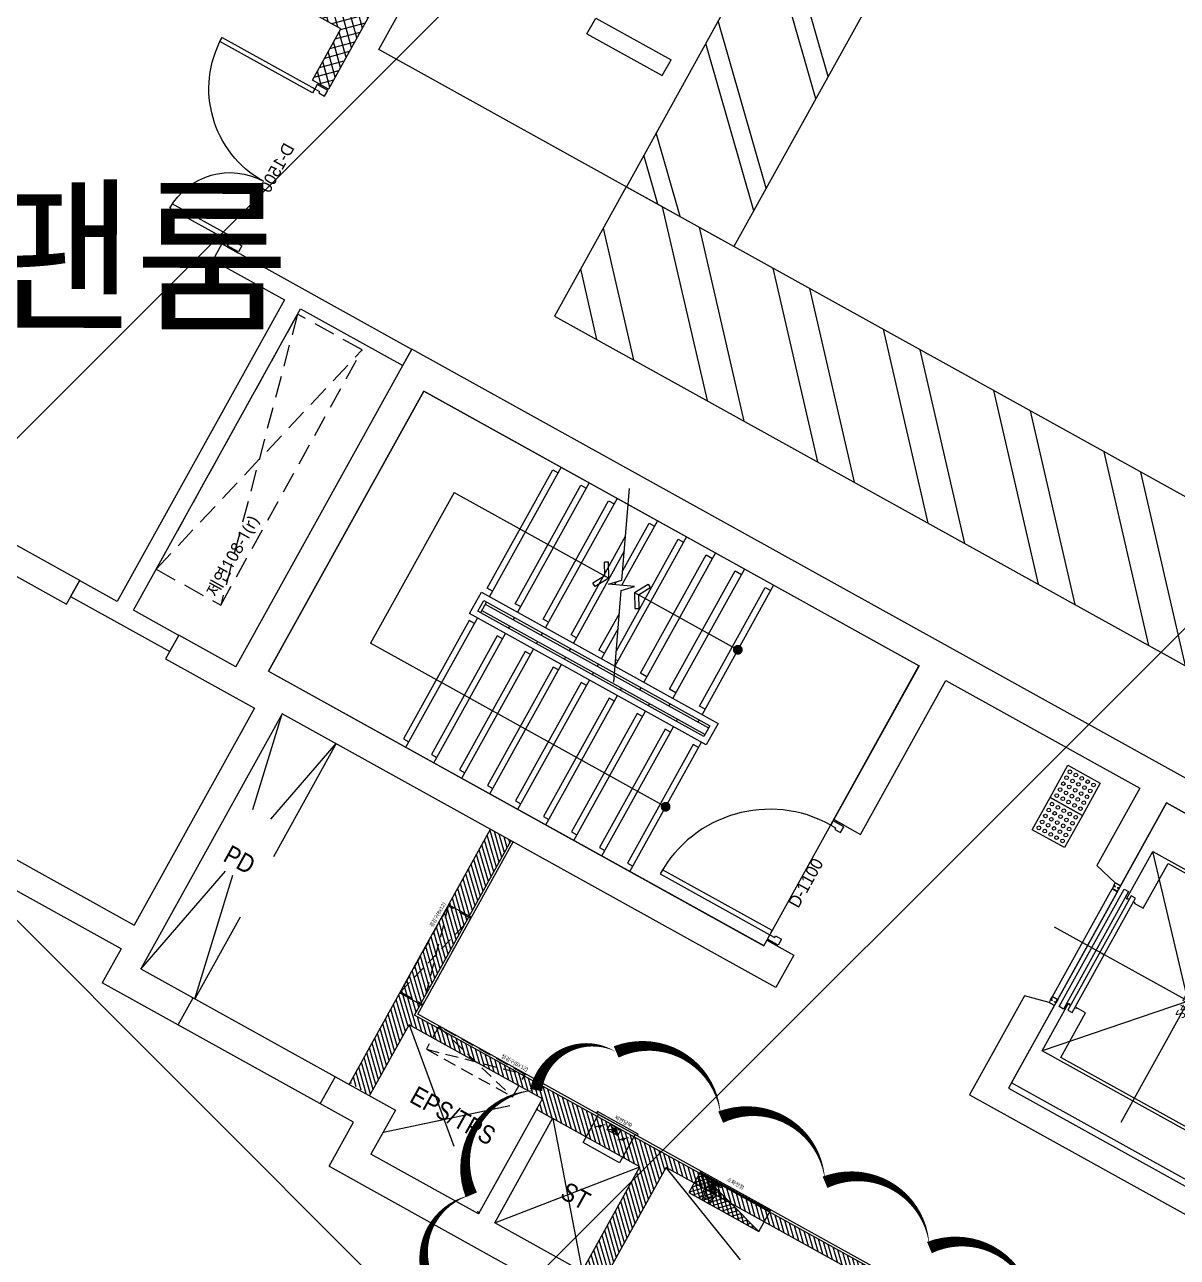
# Model space of a CAD drawing. Header units: millimetres. Extents: x -21000 to 567700, y 435000 to 850800.
# Drawn here: x 271770 to 281135, y 565838 to 575852 of the extents above; entities that cross this region are included whole.
import ezdxf
from ezdxf.enums import TextEntityAlignment as Align
from ezdxf.xclip import XClip

# ---------------------------------------------------------------- set-up
doc = ezdxf.new("R2010")
doc.units = ezdxf.units.MM
doc.header["$LTSCALE"] = 700
doc.header["$XCLIPFRAME"] = 2
for name, pattern in [('AB_Pbase$0$AB_Pbase$0$HID', [2.3, 1.5, -0.8]), ('AB_Pbase$0$CENTER2', [1.125, 0.75, -0.125, 0.125, -0.125]), ('AB_Pbase$0$HID', [2.3, 1.5, -0.8]), ('AB_Pbase$0$HIDDEN1', [0.375, 0.25, -0.125]), ('AB_Pbase$0$주차장기둥$0$CEN', [62, 60, -1, 0, -1])]:
    doc.linetypes.add(name, pattern=pattern)
doc.layers.get('0').update_dxf_attribs({"color": 2})
doc.layers.get('Defpoints').update_dxf_attribs({"color": 171})
for name, color, linetype, plot in [('2001 수정', 151, 'Continuous', False), ('AB_Pbase$0$@지하주차장제외할면적', 210, 'Continuous', False), ('AB_Pbase$0$AB_Pbase_지붕층_구조도void$0$DEF_TEXT', 221, 'Continuous', False), ('AB_Pbase$0$CON-108-B2F$0$DEFPOINT', 247, 'Continuous', False), ('AB_Pbase$0$Defponts', 161, 'Continuous', False)]:
    doc.layers.add(name, color=color, linetype=linetype, plot=plot)
for name, color, linetype in [('AB_Pbase$0$AB_Pbase$0$2.제연덕트..', 15, 'Continuous'), ('AB_Pbase$0$AB_Pbase$0$4.H', 140, 'Continuous'), ('AB_Pbase$0$AB_Pbase$0$WIN1', 1, 'Continuous'), ('AB_Pbase$0$da-open hid', 8, 'AB_Pbase$0$HIDDEN1'), ('AB_Pbase$0$ELE4', 4, 'Continuous'), ('AB_Pbase$0$ELE6', 6, 'Continuous'), ('AB_Pbase$0$ELE8', 8, 'Continuous'), ('AB_Pbase$0$elev', 6, 'Continuous'), ('AB_Pbase$0$HAT-BR', 5, 'Continuous'), ('AB_Pbase$0$LEAD', 7, 'Continuous'), ('AB_Pbase$0$void', 1, 'AB_Pbase$0$HID'), ('AB_Pbase$0$VOID2', 9, 'AB_Pbase$0$CENTER2'), ('AB_Pbase$0$W3', 6, 'Continuous'), ('AB_Pbase$0$WAL', 3, 'Continuous'), ('AB_Pbase$0$WID', 4, 'Continuous'), ('AB_Pbase$0$WIN', 4, 'Continuous'), ('AB_Pbase$0$WIN1', 1, 'Continuous'), ('AB_Pbase$0$점자블럭', 5, 'Continuous'), ('AB_Pbase$0$주차-장애인', 8, 'Continuous'), ('AB_Pbase$0$주차장기둥$0$CEN_P', 244, 'AB_Pbase$0$주차장기둥$0$CEN')]:
    doc.layers.add(name, color=color, linetype=linetype)
doc.styles.add('AB_Pbase$0$AB_Pbase$0$CO_106-1$0$돋움', font='', dxfattribs={"width": 0.9})
doc.styles.add('AB_Pbase$0$AB_Pbase_지붕층_구조도void$0$맑은 고딕', font='malgun.ttf')
doc.styles.add('AB_Pbase$0$돋움', font='')
doc.styles.add('AB_Pbase$0$맑은 고딕', font='')
doc.styles.get('AB_Pbase$0$AB_Pbase$0$CO_106-1$0$돋움').set_extended_font_data('Dotum')
doc.styles.get('AB_Pbase$0$돋움').set_extended_font_data('Dotum')
doc.styles.get('AB_Pbase$0$맑은 고딕').set_extended_font_data('Dotum')

# ---------------------------------------------------------------- blocks, each defined once
blk = doc.blocks.new('AB_Pbase$0$Door_s_1500')
at = {"layer": 'AB_Pbase$0$Defponts'}
for p, q in [((-10, 100), (-10, 0)), ((1510, 100), (1510, 0))]:
    blk.add_line(p, q, dxfattribs=at)
at = {"layer": 'AB_Pbase$0$WIN'}
for points in [[(40, 100), (80, 100), (80, 960), (40, 960)], [(1460, 100), (1420, 100), (1420, 660), (1460, 660)], [(55, 55), (55, 0), (0, 0), (0, 100), (40, 100), (40, 55)], [(1445, 55), (1445, 0), (1500, 0), (1500, 100), (1460, 100), (1460, 55)]]:
    blk.add_lwpolyline(points, close=True, dxfattribs=at)
at = {"layer": 'AB_Pbase$0$WIN1'}
for centre, radius, start, end in [((40, 100), 860, 360, 90), ((1460, 100), 560, 90, 180)]:
    blk.add_arc(centre, radius, start, end, dxfattribs=at)
at = {"layer": 'AB_Pbase$0$Defponts', "style": 'AB_Pbase$0$돋움'}
blk.add_text('D-1500', height=100, rotation=360, dxfattribs=at).set_placement((752, 58), align=Align.MIDDLE)
blk = doc.blocks.new('AB_Pbase$0$CON-108-B2F')
for p, q in [((-5155, 9455), (-5155, 11310)), ((-4935, 11310), (-4935, 9455)), ((-2700, 10280), (-2920, 10280)), ((-2920, 10280), (-2920, 9455)), ((-2700, 9750), (-2700, 10280)), ((-2700, 9750), (250, 9750)), ((250, -250), (250, 9750)), ((-5470, 7120), (-5470, 9455)), ((-5155, 9455), (-5470, 9455)), ((-2920, 9455), (-4935, 9455)), ((-2600, 9500), (0, 9500)), ((-2600, 9500), (-2600, 4900)), ((0, 9500), (0, 4900)), ((-2850, 9235), (-5220, 9235)), ((-5220, 9235), (-5220, 6870)), ((-2850, 4650), (-2850, 9235)), ((-5880, 7120), (-5880, 4380)), ((-5880, 7120), (-5470, 7120)), ((-5630, 5870), (-5630, 6870)), ((-5220, 6870), (-5630, 6870)), ((-4660, 5870), (-5630, 5870)), ((-4660, 5720), (-4660, 5870)), ((-5630, 2340), (-5630, 5720)), ((-5630, 5720), (-4660, 5720)), ((-2550, 4900), (-2600, 4900)), ((-2550, 4900), (-2550, 4650)), ((0, 4900), (-1430, 4900)), ((-1430, 4900), (-1430, 4650)), ((-2550, 4650), (-2850, 4650)), ((-1430, 4650), (0, 4650)), ((0, 4650), (0, 2850)), ((-1930, 2850), (-2850, 2850)), ((-2850, 2850), (-2850, 0)), ((-1880, 2650), (-1930, 2850)), ((-720, 2850), (-770, 2650)), ((0, 2850), (-720, 2850)), ((-1880, 2600), (-1880, 2650)), ((-770, 2650), (-770, 2600)), ((-2600, 0), (-2600, 2600)), ((-2600, 2600), (-1880, 2600)), ((-770, 2600), (0, 2600)), ((0, 2600), (0, 0))]:
    blk.add_line(p, q)
blk.add_lwpolyline([(-2700, 12550), (-2920, 12550), (-2920, 11200), (-2700, 11200)], close=True)
at = {"layer": 'AB_Pbase$0$CON-108-B2F$0$DEFPOINT', "color": 190}
for p, q in [((-5470, 8750), (-5220, 8750)), ((-5220, 7430), (-5470, 7430))]:
    blk.add_line(p, q, dxfattribs=at)
blk = doc.blocks.new('AB_Pbase$0$CON-108-B1F')
at = {"rotation": 359.9999999999997}
blk.add_blockref('AB_Pbase$0$CON-108-B2F', (0, 0), dxfattribs=at)
blk = doc.blocks.new('AB_Pbase$0$지하1층 동골조')
at = {"rotation": 60.99999813639858}
blk.add_blockref('AB_Pbase$0$CON-108-B1F', (136377, -71696), dxfattribs=at)
blk = doc.blocks.new('AB_Pbase$0$주차장기둥$0$cen 2bl 지하')
at = {"layer": 'AB_Pbase$0$주차장기둥$0$CEN_P', "color": 54}
for p, q in [((-87764, 77982), (41391, 40910)), ((-14779, 70199), (-34590, 1179)), ((-7282, 68047), (-27092, -973))]:
    blk.add_line(p, q, dxfattribs=at)
blk = doc.blocks.new('AB_Pbase$0$주차장기둥')
at = {"rotation": 1.99999810188403}
blk.add_blockref('AB_Pbase$0$주차장기둥$0$cen 2bl 지하', (36992, -11667), dxfattribs=at)
blk = doc.blocks.new('AB_Pbase$0$AB_Pbase_지붕층_구조도void')
for p, q in [((224606, -163551), (223982, -165915, 0)), ((223457, -165624, 0), (225131, -163842))]:
    blk.add_line(p, q)
at = {"elevation": 0}
blk.add_lwpolyline([(223982, -165915), (225131, -163842), (224606, -163551), (223457, -165624)], close=True, dxfattribs=at)
at = {"layer": 'AB_Pbase$0$AB_Pbase_지붕층_구조도void$0$DEF_TEXT', "style": 'AB_Pbase$0$AB_Pbase_지붕층_구조도void$0$맑은 고딕'}
blk.add_text('제연108-1(r)', height=100, rotation=61, dxfattribs=at).set_placement((223946, -165858))
blk = doc.blocks.new('AB_Pbase$0$실명')
at = {"layer": 'AB_Pbase$0$Defponts', "style": 'AB_Pbase$0$돋움'}
blk.add_text('제연팬룸', height=1000, rotation=359.9315, dxfattribs=at).set_placement((289912, -257378))
blk = doc.blocks.new('AB_Pbase$0$C2FA95CCC')
at = {"layer": 'AB_Pbase$0$주차-장애인'}
for p, q in [((2592, 5000), (2300, 4708)), ((2800, 5000), (2300, 4500)), ((3300, 4668), (2300, 3668)), ((3300, 4460), (2300, 3460)), ((3300, 3628), (2300, 2628)), ((3300, 3421), (2300, 2421)), ((1347, 2209), (1407, 2898)), ((1272, 2788), (1303, 2785)), ((1303, 2785), (1278, 2500)), ((3300, 2589), (2300, 1589)), ((1278, 2500), (930, 2500)), ((930, 2500), (930, 2407)), ((930, 2407), (1270, 2407)), ((1270, 2407), (1261, 2303)), ((1435, 2381), (1442, 2466)), ((785, 2303), (536, 1815)), ((1261, 2303), (785, 2303)), ((3300, 2381), (2300, 1381)), ((577, 1689), (842, 2209)), ((842, 2209), (1347, 2209)), ((415, 1877), (373, 1793)), ((415, 1877), (536, 1815)), ((679, 1768), (725, 1857)), ((373, 1793), (577, 1689)), ((3300, 1549), (2300, 549)), ((3300, 1341), (2300, 341)), ((3300, 509), (2791, 0)), ((3300, 301), (2999, 0))]:
    blk.add_line(p, q, dxfattribs=at)
at = {"layer": 'AB_Pbase$0$주차-장애인', "color": 6}
for p, q in [((2300, 0), (2300, 5000)), ((918, 4069), (218, 4069)), ((218, 4069), (218, 3922)), ((918, 4069), (918, 3922)), ((1418, 4069), (2118, 4069)), ((1418, 4069), (1418, 3922)), ((2118, 4069), (2118, 3922)), ((918, 3922), (218, 3922)), ((1418, 3922), (2118, 3922))]:
    blk.add_line(p, q, dxfattribs=at)
blk.add_lwpolyline([(3300, 0), (3300, 0), (3300, 5000), (0, 5000), (0, 0), (3300, 0)], dxfattribs=at)
at = {"layer": 'AB_Pbase$0$주차-장애인'}
for centre, radius, start, end in [((1286, 2908), 121, 355, 265), ((1168, 2000), 541, 205.4276, 59.4924), ((1168, 2000), 466, 197.9259, 55)]:
    blk.add_arc(centre, radius, start, end, dxfattribs=at)
blk = doc.blocks.new('AB_Pbase$0$pppaaa_1_1')
at = {"layer": 'AB_Pbase$0$주차-장애인', "ltscale": 600, "xscale": -1, "rotation": 150.9999951356508}
blk.add_blockref('AB_Pbase$0$C2FA95CCC', (277071, 580023), dxfattribs=at)
blk = doc.blocks.new('AB_Pbase$0$장애인주차구획통로_1')
at = {"layer": 'AB_Pbase$0$주차-장애인'}
h = blk.add_hatch(dxfattribs=at)
h.set_pattern_fill('ANSI32', color=256, scale=80, angle=58)
h.set_pattern_definition([(103, (-28406.3, -694336.9), (-742.47, -171.4127), []), (103, (-28216, -694032.3), (-742.47, -171.4127), [])])
h.paths.add_polyline_path([(259078, -127027), (259659, -125977), (257437, -124746), (268913, -104043), (267863, -103461), (256325, -124277), (248252, -119802), (247670, -120852), (256168, -125562), (255235, -127246), (256284, -127827), (257280, -126031)])
at = {"layer": 'AB_Pbase$0$주차-장애인', "color": 6, "elevation": 0}
blk.add_lwpolyline([(259078, -127027), (259659, -125977), (257437, -124746), (268913, -104043), (267863, -103461), (256325, -124277), (248252, -119802), (247670, -120852), (256168, -125562), (255235, -127246), (256284, -127827), (257280, -126031), (259078, -127027)], dxfattribs=at)
blk = doc.blocks.new('AB_Pbase$0$ELEV-24', base_point=(816331, 389936))
at = {"layer": 'AB_Pbase$0$Defponts'}
blk.add_lwpolyline([(817656, 392486), (817656, 389936), (815006, 389936), (815006, 392486)], close=True, dxfattribs=at)
at = {"layer": 'AB_Pbase$0$elev'}
for p, q in [((816331, 391553), (816331, 392794)), ((815801, 392536), (815776, 392536)), ((816831, 392536), (815831, 392536)), ((816861, 392536), (816886, 392536)), ((815801, 392486), (815776, 392486)), ((816831, 392486), (815831, 392486)), ((816331, 392407), (816331, 392447)), ((816861, 392486), (816886, 392486)), ((815406, 390712), (817256, 392394)), ((817256, 390712), (815406, 392394)), ((816331, 392332), (816331, 392372)), ((816331, 391553), (815206, 391553)), ((816331, 391553), (816331, 390312)), ((816331, 391553), (817456, 391553)), ((815846, 390472), (815846, 390622)), ((816816, 390622), (816816, 390472)), ((816881, 390547), (815746, 390547))]:
    blk.add_line(p, q, dxfattribs=at)
for points in [[(815804, 392489), (815828, 392489), (815828, 392533), (815804, 392533), (815804, 392521), (815801, 392521), (815801, 392536), (815831, 392536), (815831, 392486), (815801, 392486), (815801, 392501), (815804, 392501)], [(816858, 392489), (816834, 392489), (816834, 392533), (816858, 392533), (816858, 392521), (816861, 392521), (816861, 392536), (816831, 392536), (816831, 392486), (816861, 392486), (816861, 392501), (816858, 392501)], [(815786, 392407), (816876, 392407), (816876, 392447), (815786, 392447)], [(816866, 392372), (816866, 392332), (815806, 392332), (815806, 392372)], [(815906, 390472), (815906, 390622), (816756, 390622), (816756, 390472)]]:
    blk.add_lwpolyline(points, close=True, dxfattribs=at)
for points in [[(815836, 392382), (815846, 392382), (815846, 392394), (815406, 392394), (815406, 390712), (817256, 390712), (817256, 392394), (816816, 392394), (816816, 392382), (816826, 392382), (816816, 392382)], [(815836, 392322), (815846, 392322), (815846, 392237), (815431, 392237), (815431, 390737), (817231, 390737), (817231, 392237), (816816, 392237), (816816, 392322), (816826, 392322)]]:
    blk.add_lwpolyline(points, dxfattribs=at)
at = {"layer": 'Defpoints'}
for p, q in [((815776, 392536), (815726, 392736)), ((816886, 392536), (816936, 392736)), ((815776, 392486), (815776, 392536)), ((816886, 392536), (816886, 392486))]:
    blk.add_line(p, q, dxfattribs=at)
at = {"layer": 'AB_Pbase$0$Defponts', "style": 'AB_Pbase$0$돋움'}
blk.add_text('24인승', height=75, rotation=180, dxfattribs=at).set_placement((816331, 391553), align=Align.MIDDLE)
blk = doc.blocks.new('AB_Pbase$0$Door_s_1100')
at = {"layer": 'AB_Pbase$0$Defponts'}
for p, q in [((-10, 0), (-10, 100)), ((1110, 0), (1110, 100))]:
    blk.add_line(p, q, dxfattribs=at)
at = {"layer": 'AB_Pbase$0$WIN'}
for points in [[(40, 100), (80, 100), (80, 1120), (40, 1120)], [(55, 55), (55, 0), (0, 0), (0, 100), (40, 100), (40, 55)], [(1045, 55), (1045, 0), (1100, 0), (1100, 100), (1060, 100), (1060, 55)]]:
    blk.add_lwpolyline(points, close=True, dxfattribs=at)
at = {"layer": 'AB_Pbase$0$WIN1'}
blk.add_arc((40, 100), 1020, 0, 90, dxfattribs=at)
at = {"layer": 'AB_Pbase$0$Defponts', "style": 'AB_Pbase$0$돋움'}
blk.add_text('D-1100', height=100, dxfattribs=at).set_placement((550, 50), align=Align.MIDDLE)
blk = doc.blocks.new('AB_Pbase$0$점자블럭')
at = {"layer": 'AB_Pbase$0$점자블럭', "extrusion": (0, 0, -1)}
blk.add_lwpolyline([(0, 0), (300, 0), (300, 300), (0, 300)], close=True, dxfattribs=at)
at = {"layer": 'AB_Pbase$0$점자블럭', "color": 250}
for centre in [(-260, 260), (-260, 205), (-205, 260), (-205, 205), (-150, 260), (-150, 205), (-95, 260), (-95, 205), (-40, 260), (-40, 205), (-260, 150), (-260, 95), (-205, 150), (-205, 95), (-150, 150), (-150, 95), (-95, 150), (-95, 95), (-40, 150), (-40, 95), (-260, 40), (-205, 40), (-150, 40), (-95, 40), (-40, 40)]:
    blk.add_circle(centre, 15, dxfattribs=at)
blk = doc.blocks.new('AB_Pbase$0$co-108-1_b1_B1')
at = {"layer": 'AB_Pbase$0$HAT-BR'}
h = blk.add_hatch(dxfattribs=at)
h.set_pattern_fill('ANSI31', color=256, scale=10, angle=6e-13)
h.paths.add_polyline_path([(0, 4450), (-1000, 4450), (-1000, 4450), (-2355, 4450), (-2370, 4260), (-1710, 4260), (-1710, 3020), (-1810, 3020), (-1810, 2060), (-2780, 2060), (-2780, 1870), (-1710, 1870), (-1710, -765), (-2370, -765), (-2370, -855), (-2070, -855), (-2070, -2850), (-1980, -2850), (-1980, -855), (-1620, -855), (-1620, 4260), (0, 4260)])
at = {"layer": 'AB_Pbase$0$void'}
for p, q in [((-2370, 5885), (0, 6385)), ((-2370, 6385), (0, 5885)), ((0, 5885), (-2370, 5885)), ((-1710, 4260), (-2780, 3020)), ((-2573, 4020), (-1710, 3020)), ((-2686, -510), (-1710, 1870))]:
    blk.add_line(p, q, dxfattribs=at)
at = {"layer": 'AB_Pbase$0$VOID2', "ltscale": 3}
for p, q in [((-1810, 2870), (-2780, 2060)), ((-2780, 2870), (-1810, 2060))]:
    blk.add_line(p, q, dxfattribs=at)
at = {"layer": 'AB_Pbase$0$W3'}
for p, q in [((-1600, -875), (-1600, 4240)), ((-1600, 4240), (0, 4240))]:
    blk.add_line(p, q, dxfattribs=at)
at = {"layer": 'AB_Pbase$0$WAL'}
for p, q in [((-2370, 4450), (-1000, 4450)), ((-1000, 4450), (0, 4450)), ((-1000, 4450), (-1000, 4450)), ((-2370, 4260), (-1710, 4260)), ((-1710, 3020), (-1710, 4260)), ((-1620, -855), (-1620, 4260)), ((-1620, 4260), (0, 4260)), ((-1810, 3020), (-1710, 3020)), ((-1810, 2060), (-1810, 2870)), ((-2780, 2060), (-1810, 2060)), ((-2780, 1870), (-1710, 1870)), ((-1710, -765), (-1710, 1870))]:
    blk.add_line(p, q, dxfattribs=at)
at = {"rotation": 1.8521708447e-06}
for p in [(2430, 300), (2730, 300)]:
    blk.add_blockref('AB_Pbase$0$점자블럭', p, dxfattribs=at)
at = {"xscale": -1, "rotation": 359.9999999999986}
blk.add_blockref('AB_Pbase$0$ELEV-24', (1525, -2800), dxfattribs=at)
at = {"layer": 'AB_Pbase$0$WID', "extrusion": (0, 0, -1), "xscale": -1.000000000000001, "zscale": -1.000000000000001, "rotation": 359.9999999999686}
blk.add_blockref('AB_Pbase$0$Door_s_1100', (-310, 1950), dxfattribs=at)
at = {"layer": 'AB_Pbase$0$Defponts', "style": 'AB_Pbase$0$돋움', "width": 0.9}
for s, p in [('PD', (-1204, 6114)), ('EPS/TPS', (-2179, 3590)), ('ST', (-2270, 2402))]:
    blk.add_text(s, height=150, rotation=270, dxfattribs=at).set_placement(p, align=Align.MIDDLE)
blk = doc.blocks.new('AB_Pbase$0$arrow1')
for p, q in [((0, 0), (0.286, 0.501)), ((0.286, 0.501), (0.41, 0.43)), ((0, 0), (0.286, -0.501)), ((0.165, 0), (0.41, 0.429)), ((0.165, 0), (0.41, -0.429)), ((0.286, -0.501), (0.41, -0.43))]:
    blk.add_line(p, q)
blk = doc.blocks.new('AB_Pbase$0$stair-지하1층_(참없음)')
at = {"layer": 'AB_Pbase$0$ELE4'}
for p, q in [((-3355, 2600), (-3355, 1400)), ((-3095, 2600), (-3095, 1400)), ((-2835, 2600), (-2835, 1400)), ((-2575, 2600), (-2575, 1400)), ((-2315, 2600), (-2315, 1400)), ((-2055, 2600), (-2055, 1400)), ((-1795, 2600), (-1795, 1400)), ((-1535, 2600), (-1535, 1400)), ((-1275, 2600), (-1275, 1400)), ((-1275, 1330), (-3350, 1330)), ((-3095, 1350), (-3095, 1330)), ((-2835, 1350), (-2835, 1330)), ((-2575, 1350), (-2575, 1330)), ((-2315, 1350), (-2315, 1330)), ((-2055, 1350), (-2055, 1330)), ((-1795, 1350), (-1795, 1330)), ((-1535, 1350), (-1535, 1330)), ((-1275, 1250), (-1275, 1350)), ((-1275, 1270), (-3350, 1270)), ((-3250, 1250), (-3250, 1270)), ((-2980, 1250), (-2980, 1270)), ((-2710, 1250), (-2710, 1270)), ((-2315, 1250), (-2315, 1270)), ((-2055, 1250), (-2055, 1270)), ((-1795, 1250), (-1795, 1270)), ((-1535, 1250), (-1535, 1270)), ((-3250, 0), (-3250, 1200)), ((-2980, 0), (-2980, 1200)), ((-2710, 0), (-2710, 1200)), ((-2440, 0), (-2440, 1200)), ((-2315, 920), (-2315, 1200)), ((-2055, 347), (-2055, 1200)), ((-1795, 0), (-1795, 1200)), ((-1535, 0), (-1535, 1200)), ((-1275, 0), (-1275, 1200)), ((-2170, 0), (-2170, 600))]:
    blk.add_line(p, q, dxfattribs=at)
at = {"layer": 'AB_Pbase$0$ELE6'}
for points in [[(-3355, 1450), (-3305, 1450), (-3305, 2550), (-3355, 2550)], [(-3095, 1450), (-3045, 1450), (-3045, 2550), (-3095, 2550)], [(-2835, 1450), (-2785, 1450), (-2785, 2550), (-2835, 2550)], [(-2575, 1450), (-2525, 1450), (-2525, 2550), (-2575, 2550)], [(-2315, 1450), (-2265, 1450), (-2265, 2550), (-2315, 2550)], [(-2055, 1450), (-2005, 1450), (-2005, 2550), (-2055, 2550)], [(-1795, 1450), (-1745, 1450), (-1745, 2550), (-1795, 2550)], [(-1535, 1450), (-1485, 1450), (-1485, 2550), (-1535, 2550)], [(-1275, 1450), (-1225, 1450), (-1225, 2550), (-1275, 2550)], [(-3250, 1150), (-3200, 1150), (-3200, 50), (-3250, 50)], [(-2980, 1150), (-2920, 1150), (-2920, 50), (-2980, 50)], [(-2710, 1150), (-2650, 1150), (-2650, 50), (-2710, 50)], [(-2440, 1150), (-2419, 1150)], [(-2315, 1150), (-2265, 1150), (-2265, 809)], [(-2055, 1150), (-2005, 1150), (-2005, 236)], [(-1795, 1150), (-1745, 1150), (-1745, 50), (-1795, 50)], [(-1535, 1150), (-1485, 1150), (-1485, 50), (-1535, 50)], [(-1275, 1150), (-1225, 1150), (-1225, 50), (-1275, 50)], [(-2390, 1085), (-2390, 50), (-2440, 50)], [(-2120, 621), (-2120, 594)], [(-2120, 491), (-2120, 50), (-2170, 50)]]:
    blk.add_lwpolyline(points, dxfattribs=at)
for points in [[(-1200, 1200), (-3400, 1200), (-3400, 1400), (-1200, 1400)], [(-1250, 1250), (-3350, 1250), (-3350, 1350), (-1250, 1350)]]:
    blk.add_lwpolyline(points, close=True, dxfattribs=at)
at = {"layer": 'AB_Pbase$0$LEAD'}
for p, q in [((-3355, 2000), (-615, 2000)), ((-615, 600), (-615, 2000)), ((-2290, 600), (-3250, 600)), ((-615, 600), (-2050, 600))]:
    blk.add_line(p, q, dxfattribs=at)
at = {"layer": 'AB_Pbase$0$LEAD', "const_width": 39.5}
for points in [[(-3355, 1980, -1), (-3355, 2020, -1)], [(-3250, 580, -1), (-3250, 620, -1)]]:
    blk.add_lwpolyline(points, format="xyb", close=True, dxfattribs=at)
at = {"layer": 'AB_Pbase$0$LEAD'}
blk.add_lwpolyline([(-2496, 1320), (-2188, 638), (-2268, 558), (-2072, 642), (-2152, 562), (-1844, -120)], dxfattribs=at)
at = {"layer": 'Defpoints'}
blk.add_lwpolyline([(-4600, 2600), (-4600, 0), (0, 0), (0, 2600)], close=True, dxfattribs=at)
at = {"layer": 'AB_Pbase$0$LEAD', "xscale": 225, "yscale": 225, "zscale": 225, "rotation": 180.0000000066403}
blk.add_blockref('AB_Pbase$0$arrow1', (-2290, 600), dxfattribs=at)
at = {"layer": 'AB_Pbase$0$LEAD', "extrusion": (0, 0, -1), "xscale": 225, "yscale": 225, "zscale": -225, "rotation": 179.9999999933595}
blk.add_blockref('AB_Pbase$0$arrow1', (2050, 600), dxfattribs=at)
blk = doc.blocks.new('AB_Pbase$0$A$C70305FF0')
at = {"layer": 'AB_Pbase$0$WIN1', "color": 1, "linetype": 'AB_Pbase$0$HID', "ltscale": 0.1}
for p, q in [((181, 615), (79, 431)), ((880, 227), (181, 615)), ((181, 615), (778, 44)), ((79, 431), (778, 44)), ((880, 227), (79, 431)), ((778, 44), (880, 227))]:
    blk.add_line(p, q, dxfattribs=at)
at = {"layer": 'Defpoints'}
for p, q in [((172, 620), (70, 436)), ((889, 222), (787, 39))]:
    blk.add_line(p, q, dxfattribs=at)
at = {"layer": 'Defpoints', "style": 'AB_Pbase$0$맑은 고딕', "oblique": 0, "width": 0.9}
blk.add_text('점검구(8x12)', height=30, rotation=331, dxfattribs=at).set_placement((809, 313), align=Align.MIDDLE_CENTER)
blk = doc.blocks.new('AB_Pbase$0$AB_Pbase$0$AN65P')
for p, q in [((-72, 43), (-72, -43)), ((-72, 28), (-45, 28)), ((-67, 48), (-50, 48)), ((-45, 43), (-45, -43)), ((45, 39), (45, -39)), ((45, 39), (50, 39)), ((50, 39), (50, -39)), ((51, 39), (51, -39)), ((54, 39), (54, -39)), ((54, 39), (57, 25)), ((57, 25), (57, -25)), ((57, 25), (63, 25)), ((63, 25), (63, -25)), ((69, 22), (69, -22)), ((69, 13), (79, 13)), ((71, 23), (78, 23)), ((79, 22), (79, -22)), ((79, 10), (85, 10)), ((85, 16), (85, -16)), ((85, 16), (90, 16)), ((90, 60), (99, 60)), ((90, 60), (90, -60)), ((100, 41), (100, -41)), ((100, 12), (106, 12)), ((100, 7), (107, 7)), ((106, 12), (106, -12)), ((107, 7), (107, -7)), ((-72, -28), (-45, -28)), ((-67, -48), (-50, -48)), ((45, -39), (50, -39)), ((54, -39), (57, -25)), ((57, -25), (63, -25)), ((69, -13), (79, -13)), ((71, -23), (78, -23)), ((79, -10), (85, -10)), ((85, -16), (90, -16)), ((90, -60), (99, -60)), ((100, -7), (107, -7)), ((100, -12), (106, -12))]:
    blk.add_line(p, q)
for radius in [34, 31.8]:
    blk.add_circle((0, 0), radius)
for centre, radius, start, end in [((-67, 43), 5, 90, 180), ((-50, 43), 5, 0, 90), ((-40, 40), 4.76, 192.3416, 301.4352), ((0, 0), 52.3, 43.6221, 136.3779), ((40, 40), 4.76, 238.5648, 347.6584), ((51, 39), 0.5, 180, 0), ((53, 39), 1.5, 0, 180), ((69, 28), 8.45, 219.9317, 266.7438), ((71, 22), 1.5, 90, 180), ((78, 22), 1.5, 0, 90), ((90, 50), 13.4, 318.1086, 47.7898), ((-67, -43), 5, 180, 270), ((-50, -43), 5, 270, 0), ((-40, -40), 4.76, 58.5648, 167.6584), ((0, 0), 52.3, 223.6221, 316.3779), ((40, -40), 4.76, 12.3416, 121.4352), ((51, -39), 0.5, 0, 180), ((53, -39), 1.5, 180, 0), ((69, -28), 8.45, 93.2562, 140.0683), ((71, -22), 1.5, 180, 270), ((78, -22), 1.5, 270, 0), ((90, -50), 13.4, 312.2102, 41.8914)]:
    blk.add_arc(centre, radius, start, end)
blk = doc.blocks.new('AB_Pbase')
at = {"layer": 'AB_Pbase$0$AB_Pbase$0$4.H'}
h = blk.add_hatch(dxfattribs=at)
h.set_pattern_fill('ANSI37', color=256, scale=10, angle=151)
h.set_pattern_definition([(196, (-550279.754, 1096807.887), (8.751486, -30.5200589), []), (286, (-550279.754, 1096807.887), (30.5200589, 8.751486), [])])
h.paths.add_polyline_path([(277167, 566364), (277735, 566049), (277259, 566530)])
at = {"layer": 'AB_Pbase$0$ELE8'}
h = blk.add_hatch(dxfattribs=at)
h.set_pattern_fill('NET', color=256, scale=20, angle=15.182184)
h.paths.add_polyline_path([(273084, 576687), (271540, 577543), (269068, 573083), (269199, 573010), (271598, 577339), (273011, 576556)])
h.paths.add_polyline_path([(271036, 571992), (269969, 572583), (269897, 572452), (270964, 571860)])
h.paths.add_polyline_path([(267534, 573933), (268338, 573487), (268265, 573356), (267461, 573802)])
h.paths.add_polyline_path([(265762, 574915), (265690, 574784), (266667, 574242), (266740, 574373)])
h.paths.add_polyline_path([(282834, 606035), (283184, 605841), (283169, 605815), (283344, 605718), (283359, 605744), (283971, 605405), (286696, 610320), (286565, 610393), (286254, 609833), (283268, 611489), (283195, 611357), (286182, 609702), (283913, 605609), (280799, 607334), (280726, 607203), (282834, 606035)])
h.paths.add_polyline_path([(284863, 564099), (284936, 564230), (285618, 563852), (285546, 563720)])
h.paths.add_polyline_path([(288106, 564565), (288237, 564492), (288615, 565174), (288484, 565247)])
h.paths.add_polyline_path([(287615, 563328), (287688, 563459), (288860, 562810), (288787, 562678)])
h.paths.add_polyline_path([(290056, 561895), (289925, 561967), (289110, 560498), (289242, 560425)])
h.paths.add_polyline_path([(281688, 603760), (279493, 604977), (279631, 605227), (279762, 605154), (279696, 605036), (281761, 603892), (281688, 603760)])
h.paths.add_polyline_path([(282125, 603518), (286586, 601046), (286658, 601177), (282198, 603649), (282125, 603518)])
h.paths.add_polyline_path([(287198, 600706), (287271, 600837), (288119, 600367), (274239, 575327), (274108, 575400), (274340, 575819), (273623, 576217), (273696, 576348), (274413, 575950), (287915, 600309), (287198, 600706)])
at = {"layer": 'AB_Pbase$0$HAT-BR'}
h = blk.add_hatch(dxfattribs=at)
h.set_pattern_fill('ANSI31', color=256, scale=20, angle=145)
h.paths.add_polyline_path([(235929, 604528), (236064, 604662), (238153, 602572), (240064, 606018), (240230, 605926), (238281, 602410), (237010, 601140), (237827, 600323), (237693, 600189), (236742, 601140), (238029, 602427)])
h.paths.add_polyline_path([(238633, 599517), (232550, 593438), (232684, 593303), (238767, 599383)])
h.paths.add_polyline_path([(239573, 598576), (244422, 593724), (238340, 587645), (238205, 587779), (244154, 593724), (239439, 598442)])
h.paths.add_polyline_path([(253366, 576147), (254891, 574621), (254757, 574487), (253232, 576012)], flags=17)
h.paths.add_polyline_path([(246954, 581883), (245526, 580455), (245391, 580590), (246820, 582018)])
h.paths.add_polyline_path([(247174, 582371), (252408, 587602), (252542, 587468), (247308, 582237)])
h.paths.add_polyline_path([(260580, 582121), (261142, 583135), (260976, 583227), (260414, 582213)], flags=17)
h.paths.add_polyline_path([(263887, 576046), (264234, 575698), (264194, 575658), (265114, 575148), (265207, 575315)])
edge = h.paths.add_edge_path()
edge.add_line((263639, 581843), (261304, 583137))
edge.add_line((261304, 583137), (261396, 583303))
edge.add_line((261396, 583303), (265931, 580790))
edge.add_line((265931, 580790), (269809, 587787))
edge.add_line((269809, 587787), (269975, 587694))
edge.add_line((269975, 587694), (266097, 580697))
edge.add_line((266097, 580697), (266534, 580455))
edge.add_line((266534, 580455), (266442, 580289))
edge.add_line((266442, 580289), (263805, 581751))
edge.add_line((263639, 581843), (262485, 579761))
edge.add_line((263805, 581751), (261405, 577422))
edge.add_line((262393, 579595), (259935, 580957))
edge.add_line((262485, 579761), (259861, 581216))
edge.add_line((262393, 579595), (261239, 577514))
edge.add_line((259861, 581216), (259168, 579965))
edge.add_line((259334, 579873), (259168, 579965))
edge.add_line((259935, 580957), (259334, 579873))
edge.add_line((261239, 577514), (258615, 578968))
edge.add_line((258615, 578968), (258523, 578802))
edge.add_line((258523, 578802), (263739, 575911))
edge.add_line((263739, 575911), (263879, 576050))
edge.add_line((263879, 576050), (261405, 577422))
edge = h.paths.add_edge_path()
edge.add_line((273762, 610263), (273412, 610457))
edge.add_line((273412, 610457), (273281, 610221))
edge.add_line((273281, 610221), (271838, 611021))
edge.add_line((271838, 611021), (270580, 608752))
edge.add_line((270580, 608752), (267899, 610237))
edge.add_line((267899, 610237), (268345, 611042))
edge.add_line((268345, 611042), (267908, 611285))
edge.add_line((267908, 611285), (267462, 610480))
edge.add_line((267462, 610480), (264676, 612024))
edge.add_line((264676, 612024), (266867, 615977))
edge.add_line((266867, 615977), (266701, 616069))
edge.add_line((266701, 616069), (265295, 613533))
edge.add_line((265295, 613533), (264945, 613727))
edge.add_line((264945, 613727), (264853, 613561))
edge.add_line((264853, 613561), (265203, 613367))
edge.add_line((265203, 613367), (264418, 611950))
edge.add_line((264418, 611950), (276230, 605403))
edge.add_line((276230, 605403), (278089, 608757))
edge.add_line((278089, 608757), (278565, 608493))
edge.add_line((278565, 608493), (278798, 608912))
edge.add_line((278798, 608912), (278719, 608956))
edge.add_line((278719, 608956), (278579, 608702))
edge.add_line((278579, 608702), (278093, 608971))
edge.add_line((278093, 608971), (278826, 610292))
edge.add_line((278826, 610292), (278747, 610336))
edge.add_line((278747, 610336), (278092, 609155))
edge.add_line((278092, 609155), (277414, 609531))
edge.add_line((277414, 609531), (277371, 609452))
edge.add_line((277371, 609452), (278049, 609076))
edge.add_line((278049, 609076), (276155, 605661))
edge.add_line((276155, 605661), (275027, 606286))
edge.add_line((275027, 606286), (275473, 607091))
edge.add_line((275473, 607091), (275395, 607135))
edge.add_line((275395, 607135), (274949, 606330))
edge.add_line((274949, 606330), (274669, 606485))
edge.add_line((274669, 606485), (275115, 607290))
edge.add_line((275115, 607290), (275036, 607333))
edge.add_line((275036, 607333), (274590, 606529))
edge.add_line((274590, 606529), (270746, 608659))
edge.add_line((270746, 608659), (271912, 610763))
edge.add_line((271912, 610763), (273539, 609861))
edge.add_line((273539, 609861), (273767, 610272))
h.paths.add_polyline_path([(249824, 630124), (248215, 631016), (248122, 630850), (249732, 629958)])
h.paths.add_polyline_path([(264449, 621463), (264707, 621320), (264799, 621486), (263959, 621951), (263867, 621785), (264282, 621555), (263272, 619731), (263438, 619639)])
h.paths.add_polyline_path([(269500, 619034), (268660, 619500), (268568, 619334), (269049, 619067), (267973, 617125), (268139, 617033), (269215, 618975), (269408, 618868)])
h.paths.add_polyline_path([(278951, 618872), (277573, 619636), (275440, 615787), (272265, 617547), (272173, 617381), (274500, 616091), (273528, 614338), (273694, 614246), (274666, 615999), (276004, 615258), (276166, 615551), (275677, 615822), (277647, 619377), (278859, 618706)])
h.paths.add_polyline_path([(271684, 616498), (271517, 616590), (270492, 614740), (270658, 614648)])
h.paths.add_polyline_path([(266121, 619581), (265096, 617731), (264929, 617823), (265955, 619673)])
h.paths.add_polyline_path([(264405, 617125), (264497, 617291), (264296, 617403), (264204, 617236)])
edge = h.paths.add_edge_path()
edge.add_line((261140, 623342), (261232, 623509))
edge.add_line((261232, 623509), (257484, 625586))
edge.add_line((257484, 625586), (257392, 625420))
edge.add_line((257392, 625420), (258757, 624664))
edge.add_line((258757, 624664), (257031, 621550))
edge.add_line((257031, 621550), (255666, 622306))
edge.add_line((255666, 622306), (255623, 622227))
edge.add_line((255623, 622227), (256987, 621471))
edge.add_line((256987, 621471), (256735, 621016))
edge.add_line((256735, 621016), (256814, 620973))
edge.add_line((256814, 620973), (258835, 624620))
edge.add_line((258835, 624620), (261140, 623342))
h.paths.add_polyline_path([(252295, 623557), (252252, 623479), (252800, 623174), (252844, 623253)], flags=17)
h.paths.add_polyline_path([(278024, 614023), (278742, 615318), (277799, 613617), (277877, 613573), (278120, 614010), (279335, 613337), (279379, 613415), (278163, 614089), (278820, 615274), (278742, 615318)])
h.paths.add_polyline_path([(277000, 611990), (277048, 611963), (276927, 611745), (276800, 611815), (277163, 612471), (277242, 612427)], flags=17)
h.paths.add_polyline_path([(275349, 612653), (275456, 612846), (275766, 612674), (275660, 612481)], flags=17)
h.paths.add_polyline_path([(274915, 612860), (274749, 612952), (274507, 612515), (274673, 612423)], flags=17)
h.paths.add_polyline_path([(279025, 610868), (280144, 612888), (280223, 612845), (279103, 610824)])
h.paths.add_polyline_path([(279602, 610548), (280722, 612568), (280800, 612525), (279681, 610504)])
edge = h.paths.add_edge_path()
edge.add_line((268116, 579441), (268711, 579111))
edge.add_line((268711, 579111), (268677, 579050))
edge.add_line((268677, 579050), (271436, 577521))
edge.add_line((271436, 577521), (271470, 577582))
edge.add_line((271470, 577582), (271528, 577687))
edge.add_line((271528, 577687), (268174, 579546))
edge.add_line((268174, 579546), (268116, 579441))
h.paths.add_polyline_path([(252546, 576288), (251117, 574860), (254616, 571360), (257807, 577118), (257641, 577210), (255737, 573775), (255683, 573829), (255548, 573695), (255641, 573602), (254521, 571582), (251315, 574790), (252680, 576154)])
h.paths.add_polyline_path([(254749, 622095), (254458, 621570), (254624, 621478), (254915, 622002)], flags=17)
h.paths.add_polyline_path([(260390, 620339), (260224, 620432), (261378, 622513), (261544, 622421)])
h.paths.add_polyline_path([(246694, 601788), (244263, 603136), (244355, 603302), (246786, 601955)])
h.paths.add_polyline_path([(264514, 616682), (263362, 614604), (263948, 614280), (263856, 614113), (262501, 614865), (262593, 615031), (263196, 614697), (264348, 616774)])
h.paths.add_polyline_path([(251506, 616203), (251414, 616037), (267384, 607184), (267476, 607350)])
h.paths.add_polyline_path([(271058, 605148), (274189, 603412), (272429, 600238), (270190, 601479), (270098, 601312), (274624, 598804), (274716, 598970), (272595, 600145), (274355, 603320), (277464, 601597), (270405, 588862), (265871, 591376), (265778, 591210), (270480, 588604), (277723, 601671), (271150, 605314)])
h.paths.add_polyline_path([(255482, 630441), (255390, 630274), (255792, 630051), (254296, 627353), (254375, 627310), (255871, 630008), (258726, 628425), (257231, 625727), (257397, 625635), (258985, 628499)])
h.paths.add_polyline_path([(252755, 624572), (253715, 626304), (253793, 626260), (252833, 624528)])
h.paths.add_polyline_path([(271454, 617734), (271546, 617900), (271144, 618123), (271052, 617957)])
h.paths.add_polyline_path([(274130, 612598), (274173, 612677), (272975, 613341), (272679, 612807), (272845, 612715), (273098, 613170)], flags=17)
h.paths.add_polyline_path([(261119, 615848), (261285, 615756), (262691, 618292), (262525, 618384)])
h.paths.add_polyline_path([(261303, 615746), (261211, 615580), (261504, 615418), (261596, 615584)], flags=17)
h.paths.add_polyline_path([(260780, 615236), (260946, 615144), (260408, 614173), (247560, 621295), (247428, 621367), (245111, 622652), (245203, 622818), (246042, 622353), (246488, 623158), (246655, 623065), (246209, 622261), (248063, 621233), (249401, 623647), (248953, 623895), (248996, 623974), (249984, 623426), (249941, 623348), (249479, 623603), (248141, 621189), (250017, 620149), (251360, 622571), (250949, 622799), (250988, 622870), (251939, 622343), (251896, 622264), (251434, 622520), (250096, 620106), (252812, 618600), (253258, 619405), (253337, 619361), (252891, 618557), (253258, 618353), (254160, 619980), (253792, 620184), (253676, 619974), (253597, 620017), (253905, 620573), (254071, 620481), (253972, 620301), (254628, 619938), (254536, 619772), (254238, 619936), (253337, 618310), (254614, 617602), (255607, 619395), (255774, 619303), (254780, 617510), (260334, 614431)])
h.paths.add_polyline_path([(251257, 624727), (251091, 624819), (250888, 624452), (248071, 626013), (247979, 625847), (247979, 625847), (246828, 623770), (246994, 623678), (248145, 625755), (251552, 623867), (251644, 624033), (251054, 624360)])
h.paths.add_polyline_path([(239279, 608614), (239445, 608522), (239503, 608627), (240058, 608319), (240151, 608486), (239595, 608793), (239937, 609410), (239417, 609698), (239373, 609620), (239727, 609423)], flags=17)
h.paths.add_polyline_path([(249096, 617322), (249188, 617488), (246328, 619073), (246197, 619146), (244728, 619960), (244635, 619794)])
h.paths.add_polyline_path([(244912, 609774), (245004, 609940), (238523, 613532), (235245, 607619), (234042, 606416), (235435, 605023), (235569, 605157), (234240, 606487), (235318, 607564), (236122, 609015), (238707, 607582), (238270, 606795), (238992, 606395), (239084, 606561), (238529, 606869), (239047, 607805), (238881, 607897), (238799, 607749), (238357, 607993), (239087, 609310), (239008, 609353), (238278, 608037), (236214, 609181), (238510, 613322), (242796, 610947), (241038, 607776), (241204, 607684), (242962, 610855)])
h.paths.add_polyline_path([(254771, 631458), (254937, 631366), (255146, 631742), (254980, 631834)])
h.paths.add_polyline_path([(254540, 630648), (254373, 630741), (254143, 630325), (253548, 630655), (253505, 630576), (254099, 630246), (253043, 628340), (251766, 629048), (252822, 630954), (252849, 630940), (252892, 631018), (252787, 631077), (251687, 629091), (250436, 629784), (250344, 629618), (251595, 628925), (250494, 626940), (250599, 626881), (250643, 626960), (250617, 626975), (251673, 628881), (252950, 628174), (251894, 626267), (251299, 626597), (251255, 626518), (251850, 626188), (251489, 625537), (251655, 625444)])
at = {"layer": 'AB_Pbase$0$AB_Pbase$0$2.제연덕트..', "color": 2}
for p, q in [((276486, 566915, 0), (276401, 566895, 0)), ((276676, 566810, 0), (276590, 566790, 0))]:
    blk.add_line(p, q, dxfattribs=at)
at = {"layer": 'AB_Pbase$0$AB_Pbase$0$2.제연덕트..', "color": 9}
for p, q in [((276613, 566871, 0), (276501, 566876, 0)), ((276589, 566827, 0), (276526, 566919, 0))]:
    blk.add_line(p, q, dxfattribs=at)
at = {"layer": 'AB_Pbase$0$AB_Pbase$0$2.제연덕트..', "color": 2}
blk.add_lwpolyline([(276307, 566772), (276433, 566999), (276730, 566835), (276604, 566607)], close=True, dxfattribs=at)
at = {"layer": 'AB_Pbase$0$AB_Pbase$0$2.제연덕트..', "color": 9}
for points in [[(276755, 566838), (276423, 567022), (276415, 567009), (276748, 566825)], [(276613, 566871), (276526, 566919), (276501, 566876), (276589, 566827)]]:
    blk.add_lwpolyline(points, close=True, dxfattribs=at)
at = {"layer": 'AB_Pbase$0$AB_Pbase$0$2.제연덕트..', "color": 51, "const_width": 20.2}
blk.add_lwpolyline([(276566, 566868, 1), (276548, 566878, 1)], format="xyb", close=True, dxfattribs=at)
at = {"layer": 'AB_Pbase$0$AB_Pbase$0$2.제연덕트..', "color": 2}
for centre in [(276442, 566903, 0), (276632, 566798, 0)]:
    blk.add_circle(centre, 10, dxfattribs=at)
at = {"layer": 'AB_Pbase$0$AB_Pbase$0$4.H'}
blk.add_line((277388, 566458), (277393, 566467), dxfattribs=at)
blk.add_lwpolyline([(277735, 566049), (277832, 566224), (277264, 566539), (277167, 566364), (277735, 566049), (277259, 566530), (277827, 566215)], dxfattribs=at)
at = {"layer": 'AB_Pbase$0$AB_Pbase$0$WIN1', "color": 1, "linetype": 'AB_Pbase$0$AB_Pbase$0$HID', "ltscale": 0.1}
for points in [[(275136, 567713), (275034, 567529), (275734, 567141), (275836, 567325), (275136, 567713), (275734, 567141)], [(275034, 567529), (275836, 567325)]]:
    blk.add_lwpolyline(points, dxfattribs=at)
at = {"layer": 'AB_Pbase$0$WAL'}
blk.add_lwpolyline([(287198, 600706), (287271, 600837), (288119, 600367), (274239, 575327), (274108, 575400), (274340, 575819), (273623, 576217), (273696, 576348), (274413, 575950), (287915, 600309), (287198, 600706)], close=True, dxfattribs=at)
blk.add_lwpolyline([(274843, 573083), (274916, 573214), (273371, 574070), (273298, 573939), (273881, 573616), (272523, 571167), (272217, 571337), (272144, 571206), (272949, 570760), (273022, 570891), (272654, 571095), (274012, 573544), (274843, 573083)], dxfattribs=at)
for name, p, rotation in [('AB_Pbase$0$주차장기둥', (231893, 539971), 329.0000000345588), ('AB_Pbase$0$지하1층 동골조', (146945, 639965), 359.9999999999994), ('AB_Pbase$0$실명', (-21011, 830850), 359.9999999999999)]:
    blk.add_blockref(name, p, dxfattribs=dict(rotation=rotation))
ref = blk.add_blockref('AB_Pbase$0$장애인주차구획통로_1', (28406, 694337), dxfattribs=dict(rotation=359.9999999999999))
XClip(ref).set_block_clipping_path([(-28406.3348484063, -694336.9095073047), (465439.3839524707, 145612.4817902463)])
at = {"layer": 'AB_Pbase$0$@지하주차장제외할면적', "rotation": 90}
blk.add_blockref('AB_Pbase$0$A$C70305FF0', (275439, 567814), dxfattribs=at)
at = {"layer": 'AB_Pbase$0$AB_Pbase$0$4.H', "rotation": 61.00000005518492}
blk.add_blockref('AB_Pbase$0$AB_Pbase$0$AN65P', (277331, 566355), dxfattribs=at)
at = {"layer": 'AB_Pbase$0$da-open hid', "rotation": 359.9999999999999}
blk.add_blockref('AB_Pbase$0$AB_Pbase_지붕층_구조도void', (49381, 737052), dxfattribs=at)
at = {"layer": 'AB_Pbase$0$ELE4', "rotation": 150.9999981364547}
blk.add_blockref('AB_Pbase$0$stair-지하1층_(참없음)', (275013, 572874), dxfattribs=at)
at = {"layer": 'AB_Pbase$0$WAL'}
ref = blk.add_blockref('AB_Pbase$0$pppaaa_1_1', (0, 0), dxfattribs=dict(at, rotation=359.9999999999999))
XClip(ref).set_block_clipping_path([(-396188.9384898804, 0.0133324571), (493845.7278262604, 839949.4046300659)])
at = {"layer": 'AB_Pbase$0$WAL', "color": 153, "xscale": -0.9999999999999987, "rotation": 60.99999813644301}
blk.add_blockref('AB_Pbase$0$Door_s_1500', (274234, 575318), dxfattribs=at)
at = {"layer": 'AB_Pbase$0$WAL', "rotation": 60.99999813644301}
blk.add_blockref('AB_Pbase$0$co-108-1_b1_B1', (279448, 567158), dxfattribs=at)
at = {"layer": 'Defpoints', "style": 'AB_Pbase$0$AB_Pbase$0$CO_106-1$0$돋움'}
for s, p in [('점검구(8X12)', (275750, 567417)), ('제연담파', (276635, 566943)), ('소화전함', (277546, 566439))]:
    blk.add_text(s, height=30, rotation=330.9982, dxfattribs=at).set_placement(p, align=Align.MIDDLE)

msp = doc.modelspace()

# ---------------------------------------------------------------- block references
ref = msp.add_blockref('AB_Pbase', (0, 0))
XClip(ref).set_block_clipping_path([(-0.000000015, 445500.0000000148), (493845.7187941075, 839949.3912975936)])

# ---------------------------------------------------------------- next in the draw order: linework, layer by layer
at = {"layer": '2001 수정'}
msp.add_lwpolyline([(279969, 565388, 0, 100, 0.520567), (279121, 565918, 0, 100, 0.520567), (278273, 566448, 0, 100, 0.520567), (277425, 566977, 0, 100, 0.520567), (276576, 567507, 0, 100, 0.520567), (275925, 567197, 0, 100, 0.520567), (275399, 566346, 0, 100, 0.520567), (275099, 565567, 0, 100, 0.520567), (276020, 565176, 0, 100, 0.520567), (276940, 564785, 0, 100, 0.520567), (277860, 564394, 0, 100, 0.520567), (278781, 564004, 0, 100, 0.520567), (279454, 564242, 0, 100, 0.520567)], format="xyseb", close=True, dxfattribs=at)

doc.saveas('drawing.dxf')
